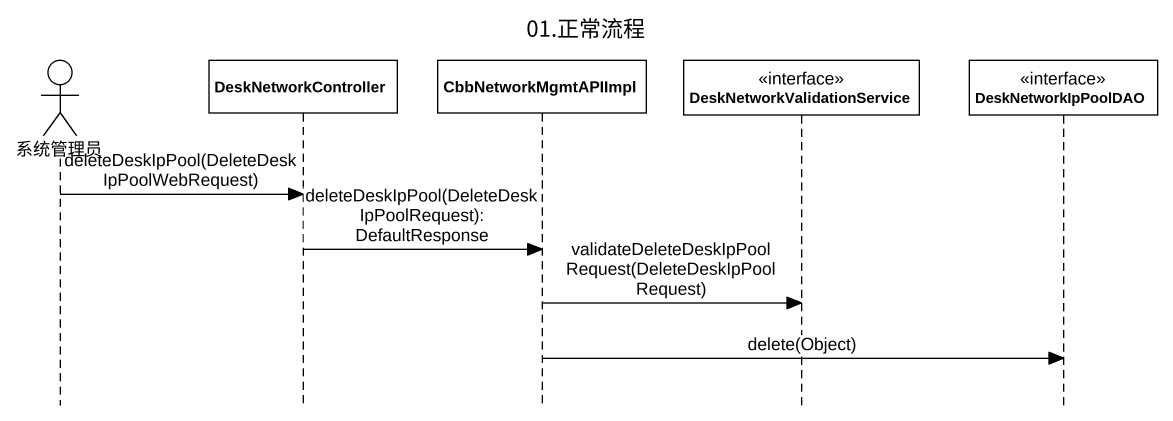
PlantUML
@startuml
title 01.正常流程
hide footbox
actor 系统管理员
participant DeskNetworkController
participant CbbNetworkMgmtAPIImpl
participant DeskNetworkValidationService <<interface>>
participant DeskNetworkIpPoolDAO <<interface>>

系统管理员 -> DeskNetworkController : deleteDeskIpPool(DeleteDeskIpPoolWebRequest)
DeskNetworkController -> CbbNetworkMgmtAPIImpl : deleteDeskIpPool(DeleteDeskIpPoolRequest): DefaultResponse
CbbNetworkMgmtAPIImpl -> DeskNetworkValidationService : validateDeleteDeskIpPoolRequest(DeleteDeskIpPoolRequest)
CbbNetworkMgmtAPIImpl -> DeskNetworkIpPoolDAO : delete(Object)
@enduml
